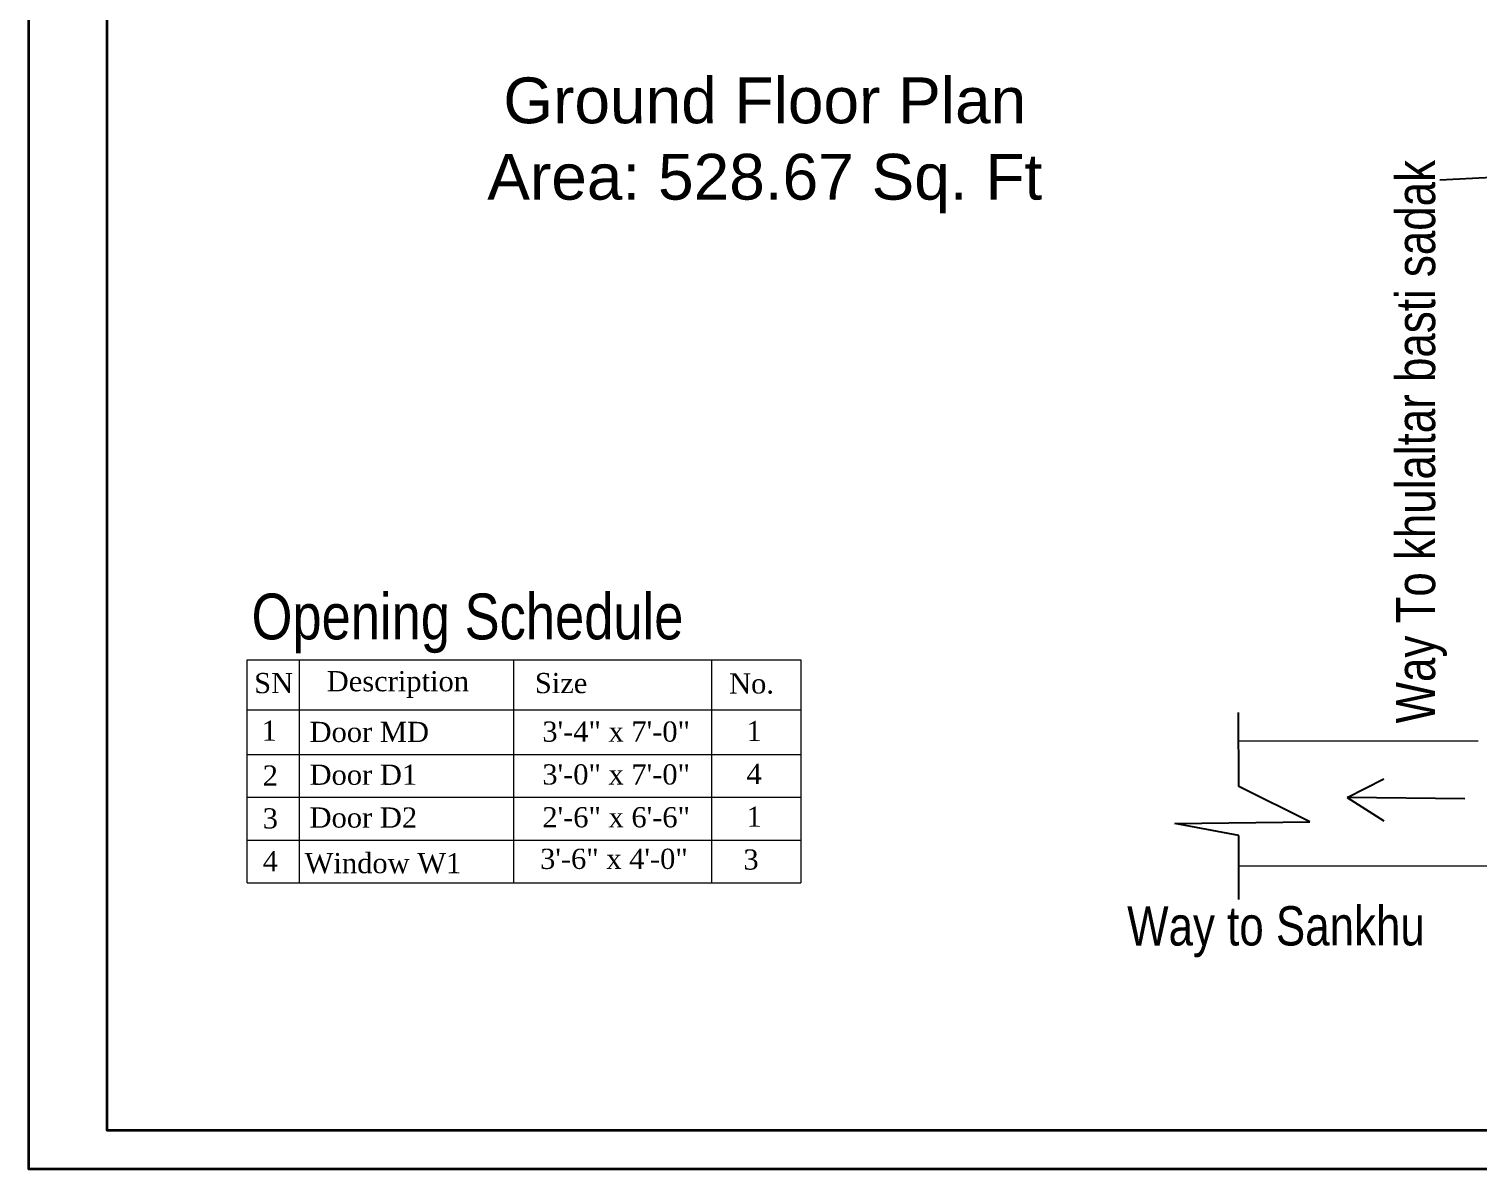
# Model space of a CAD drawing. Header units: inches. Extents: x 94889 to 364662, y -10661 to -3947.
# Drawn here: x 96212.1 to 96654.9, y -7932.7 to -7584.4 of the extents above; entities that cross this region are included whole.
import ezdxf

# ---------------------------------------------------------------- set-up
doc = ezdxf.new("R2010")
doc.units = ezdxf.units.IN
doc.header["$LTSCALE"] = 2
doc.header["$MEASUREMENT"] = 0
doc.linetypes.add('DASHED2', pattern=[0.375, 0.25, -0.125])
doc.layers.get('0').update_dxf_attribs({"linetype": 'CONTINUOUS'})
for name, color, linetype, lineweight in [('dimension', 160, 'CONTINUOUS', 15), ('river', 7, 'DASHED2', 25), ('steps', 253, 'CONTINUOUS', 20), ('TEXT', 181, 'CONTINUOUS', 25)]:
    doc.layers.add(name, color=color, linetype=linetype, lineweight=lineweight)
doc.layers.add('Normal Wall', color=7, linetype='CONTINUOUS', lineweight=35, true_color=0xffaf89)
doc.styles.add('DIM', font='arial.ttf', dxfattribs={"width": 0.8})
doc.styles.get("Standard").update_dxf_attribs({"font": 'ARIALN.TTF'})
doc.styles.add('TIMES', font='times.ttf')

msp = doc.modelspace()

# ---------------------------------------------------------------- linework, layer by layer
at = {"layer": 'dimension', "ltscale": 7}
for p, q in [((96654.89, -7802), (96581.74, -7802)), ((96867.41, -7840.24), (96581.84, -7840.24))]:
    msp.add_line(p, q, dxfattribs=at)
at = {"layer": 'Normal Wall'}
for points in [[(96212.12, -7182.22), (97270.12, -7182.22), (97270.12, -7932.75), (96212.12, -7932.75)], [(96212.12, -7182.22), (97270.12, -7182.22), (97270.12, -7932.75), (96212.12, -7932.75)], [(97258.21, -7194.12), (96235.93, -7194.12), (96235.93, -7920.84), (97258.21, -7920.84)], [(97258.21, -7194.12), (96235.93, -7194.12), (96235.93, -7920.84), (97258.21, -7920.84)]]:
    msp.add_lwpolyline(points, close=True, dxfattribs=at)
at = {"layer": 'river', "color": 1, "linetype": 'Continuous', "ltscale": 10}
for p, q in [((96661.1, -7629.65), (96643.26, -7630.6)), ((96581.84, -7815.86), (96581.68, -7793.24)), ((96614.89, -7819.25), (96626.12, -7813.52)), ((96603.51, -7826.69), (96581.84, -7815.86)), ((96650.83, -7819.63), (96614.89, -7819.25)), ((96614.89, -7819.25), (96626.12, -7826.34)), ((96562.24, -7827.17), (96603.51, -7826.69)), ((96581.84, -7830.84), (96562.24, -7827.17)), ((96581.84, -7850.43), (96581.84, -7830.84))]:
    msp.add_line(p, q, dxfattribs=at)
at = {"layer": 'steps', "color": 7, "lineweight": 5, "ltscale": 0.3}
for p, q in [((96278.78, -7777.11), (96447.99, -7777.11)), ((96278.78, -7845.3), (96278.78, -7777.11)), ((96294.72, -7777.11), (96294.72, -7845.3)), ((96360.14, -7777.11), (96360.14, -7845.3)), ((96420.68, -7777.11), (96420.68, -7845.3)), ((96447.99, -7777.11), (96447.99, -7845.3)), ((96278.78, -7792.47), (96447.99, -7792.47)), ((96278.78, -7792.47), (96447.99, -7792.47)), ((96278.78, -7806.05), (96447.99, -7806.05)), ((96278.78, -7819.13), (96447.99, -7819.13)), ((96278.78, -7832.22), (96447.99, -7832.22)), ((96278.78, -7845.3), (96447.99, -7845.3))]:
    msp.add_line(p, q, dxfattribs=at)

# ---------------------------------------------------------------- texts
at = {"color": 7, "linetype": 'ByBlock', "lineweight": 5}
msp.add_text('Opening Schedule', height=14, dxfattribs=at).set_placement((96280.13, -7770.91))
at = {"color": 7, "linetype": 'ByBlock', "lineweight": 5, "insert": (96436.95, -7619.99), "char_height": 14, "width": 235.547, "attachment_point": 5}
msp.add_mtext('{\\fArial CE|b0|i0|c238|p34;Ground Floor Plan\\PArea: \\fArial CE|b0|i0|c0|p34;528.67\\fArial CE|b0|i0|c238|p34; Sq. Ft}', dxfattribs=at)
at = {"layer": 'steps', "color": 7, "lineweight": 5, "ltscale": 0.3, "style": 'TIMES'}
for s, height, p in [('SN', 6.169, (96280.91, -7787.34)), ('Description', 6.169, (96303.1, -7786.77)), ('Size', 6.169, (96366.69, -7787.34)), ('No.', 6.169, (96426.04, -7787.46)), ('1', 6.17, (96283.22, -7801.89)), ('Door MD', 6.169, (96297.85, -7802.27)), ('3\'-4" x 7\'-0"', 6.169, (96368.98, -7802.17)), ('1', 6.17, (96431.36, -7802.01)), ('2', 6.17, (96283.53, -7815.6)), ('Door D1', 6.169, (96297.85, -7815.35)), ('3\'-0" x 7\'-0"', 6.169, (96368.98, -7815.26)), ('4', 6.17, (96431.36, -7815.09)), ('3', 6.17, (96283.53, -7828.68)), ('Door D2', 6.169, (96297.85, -7828.43)), ('2\'-6" x 6\'-6"', 6.169, (96368.98, -7828.34)), ('1', 6.17, (96431.36, -7828.17)), ('4', 6.17, (96283.53, -7841.76)), ('Window W1', 6.169, (96296.35, -7842.36)), ('3\'-6" x 4\'-0"', 6.169, (96368.3, -7841.05)), ('3', 6.17, (96430.42, -7841.26))]:
    msp.add_text(s, height=height, dxfattribs=at).set_placement(p)
at = {"layer": 'TEXT', "ltscale": 7, "char_height": 12, "width": 245.0767, "attachment_point": 1, "style": 'DIM'}
for s, insert, rotation in [('Way To khulaltar basti sadak', (96629.79, -7796.59), 90), ('Way to Sankhu', (96547.68, -7852.47), 0.0308)]:
    msp.add_mtext(s, dxfattribs=dict(at, insert=insert, rotation=rotation))

doc.saveas('drawing.dxf')
